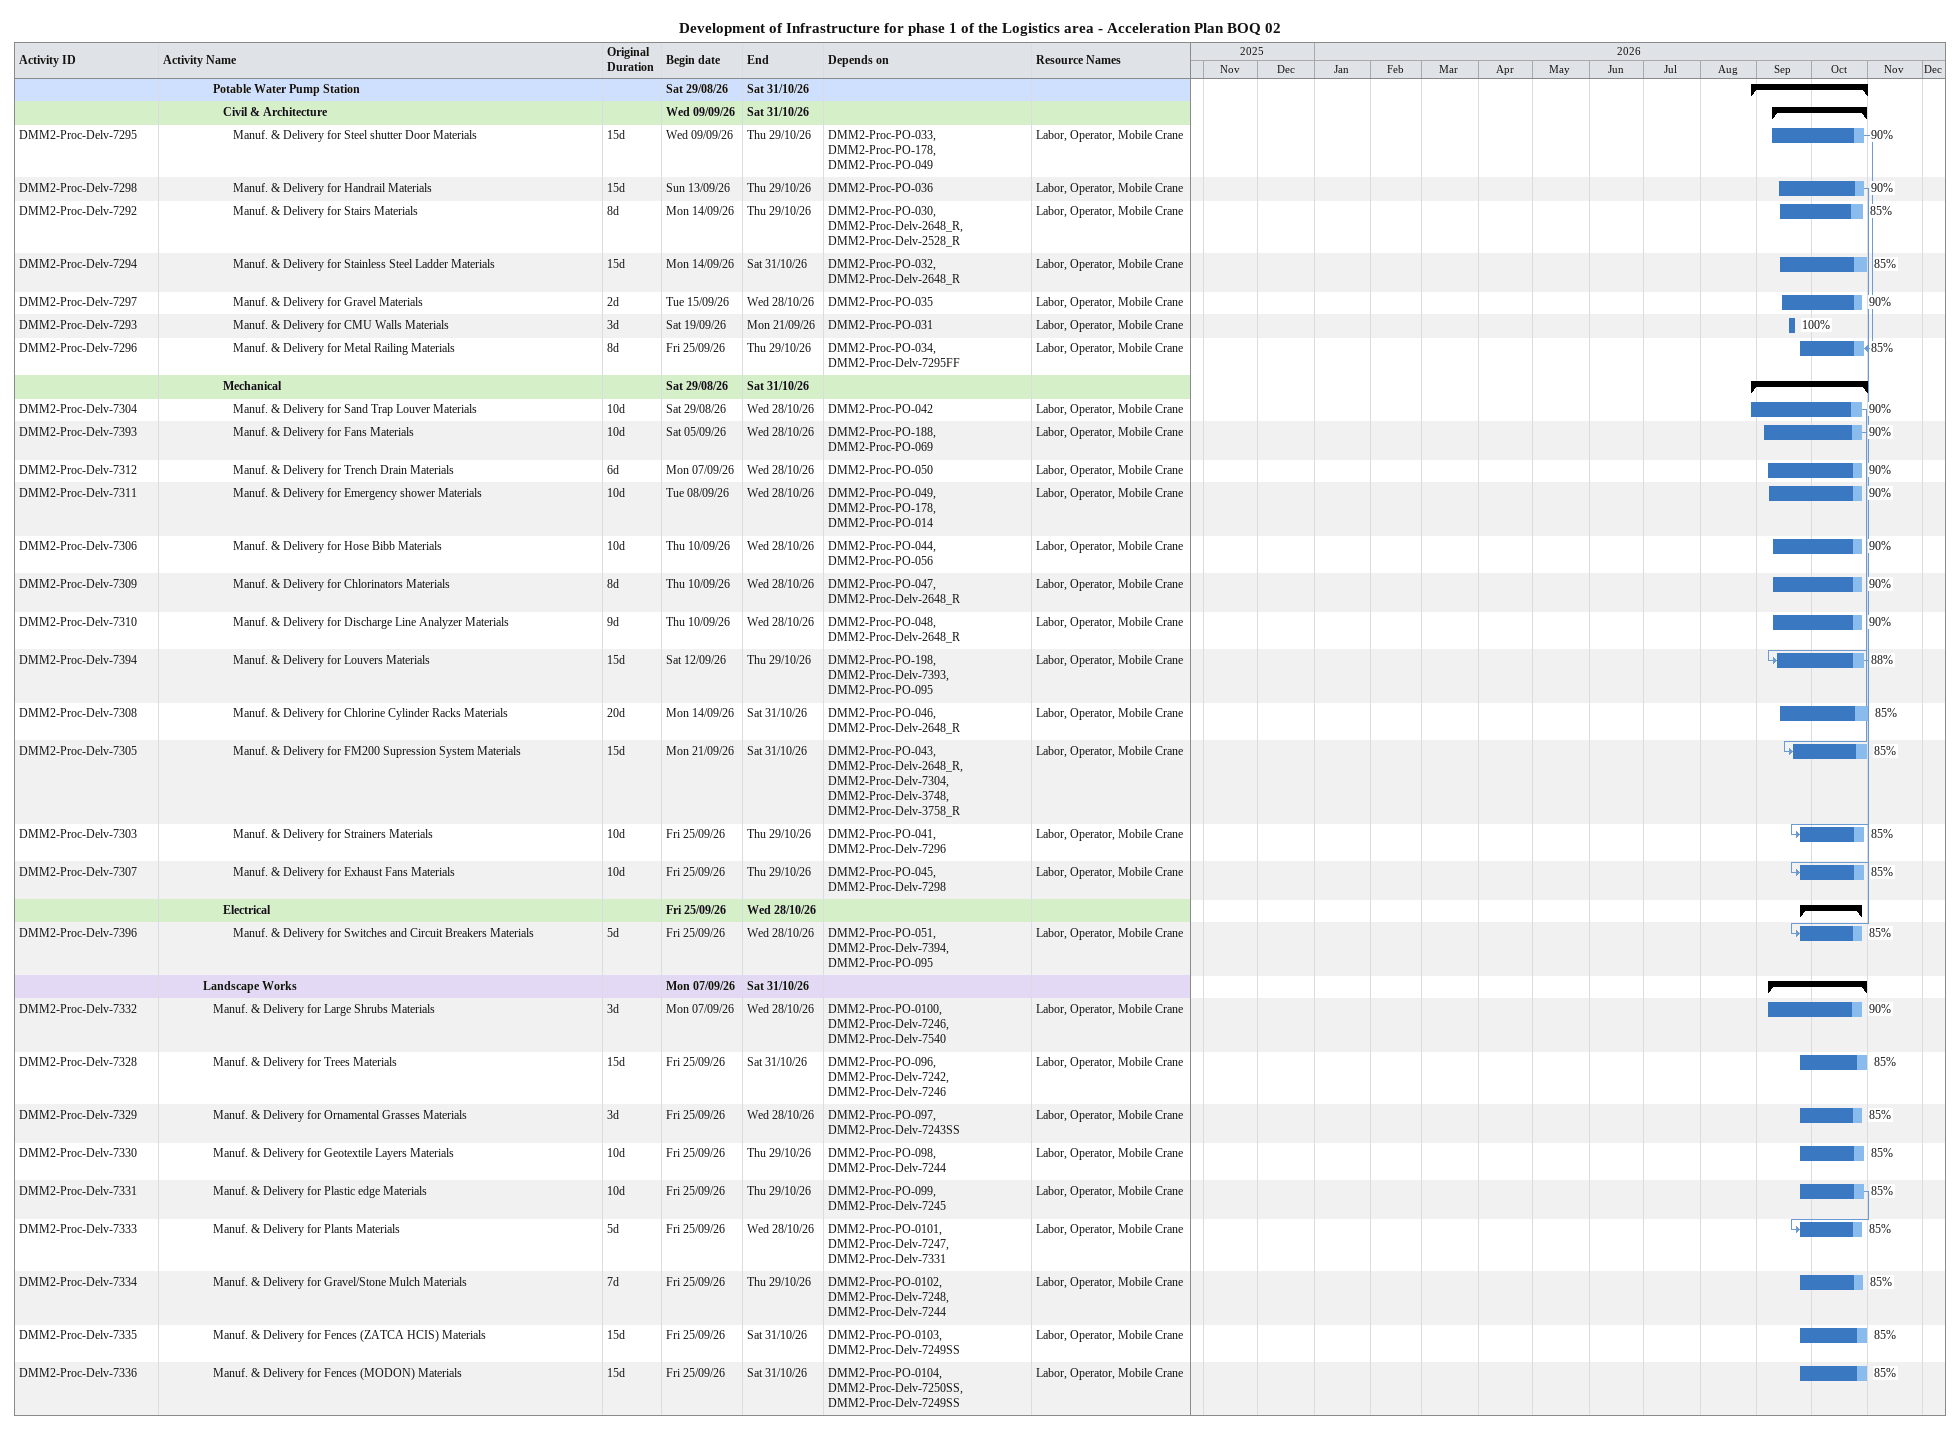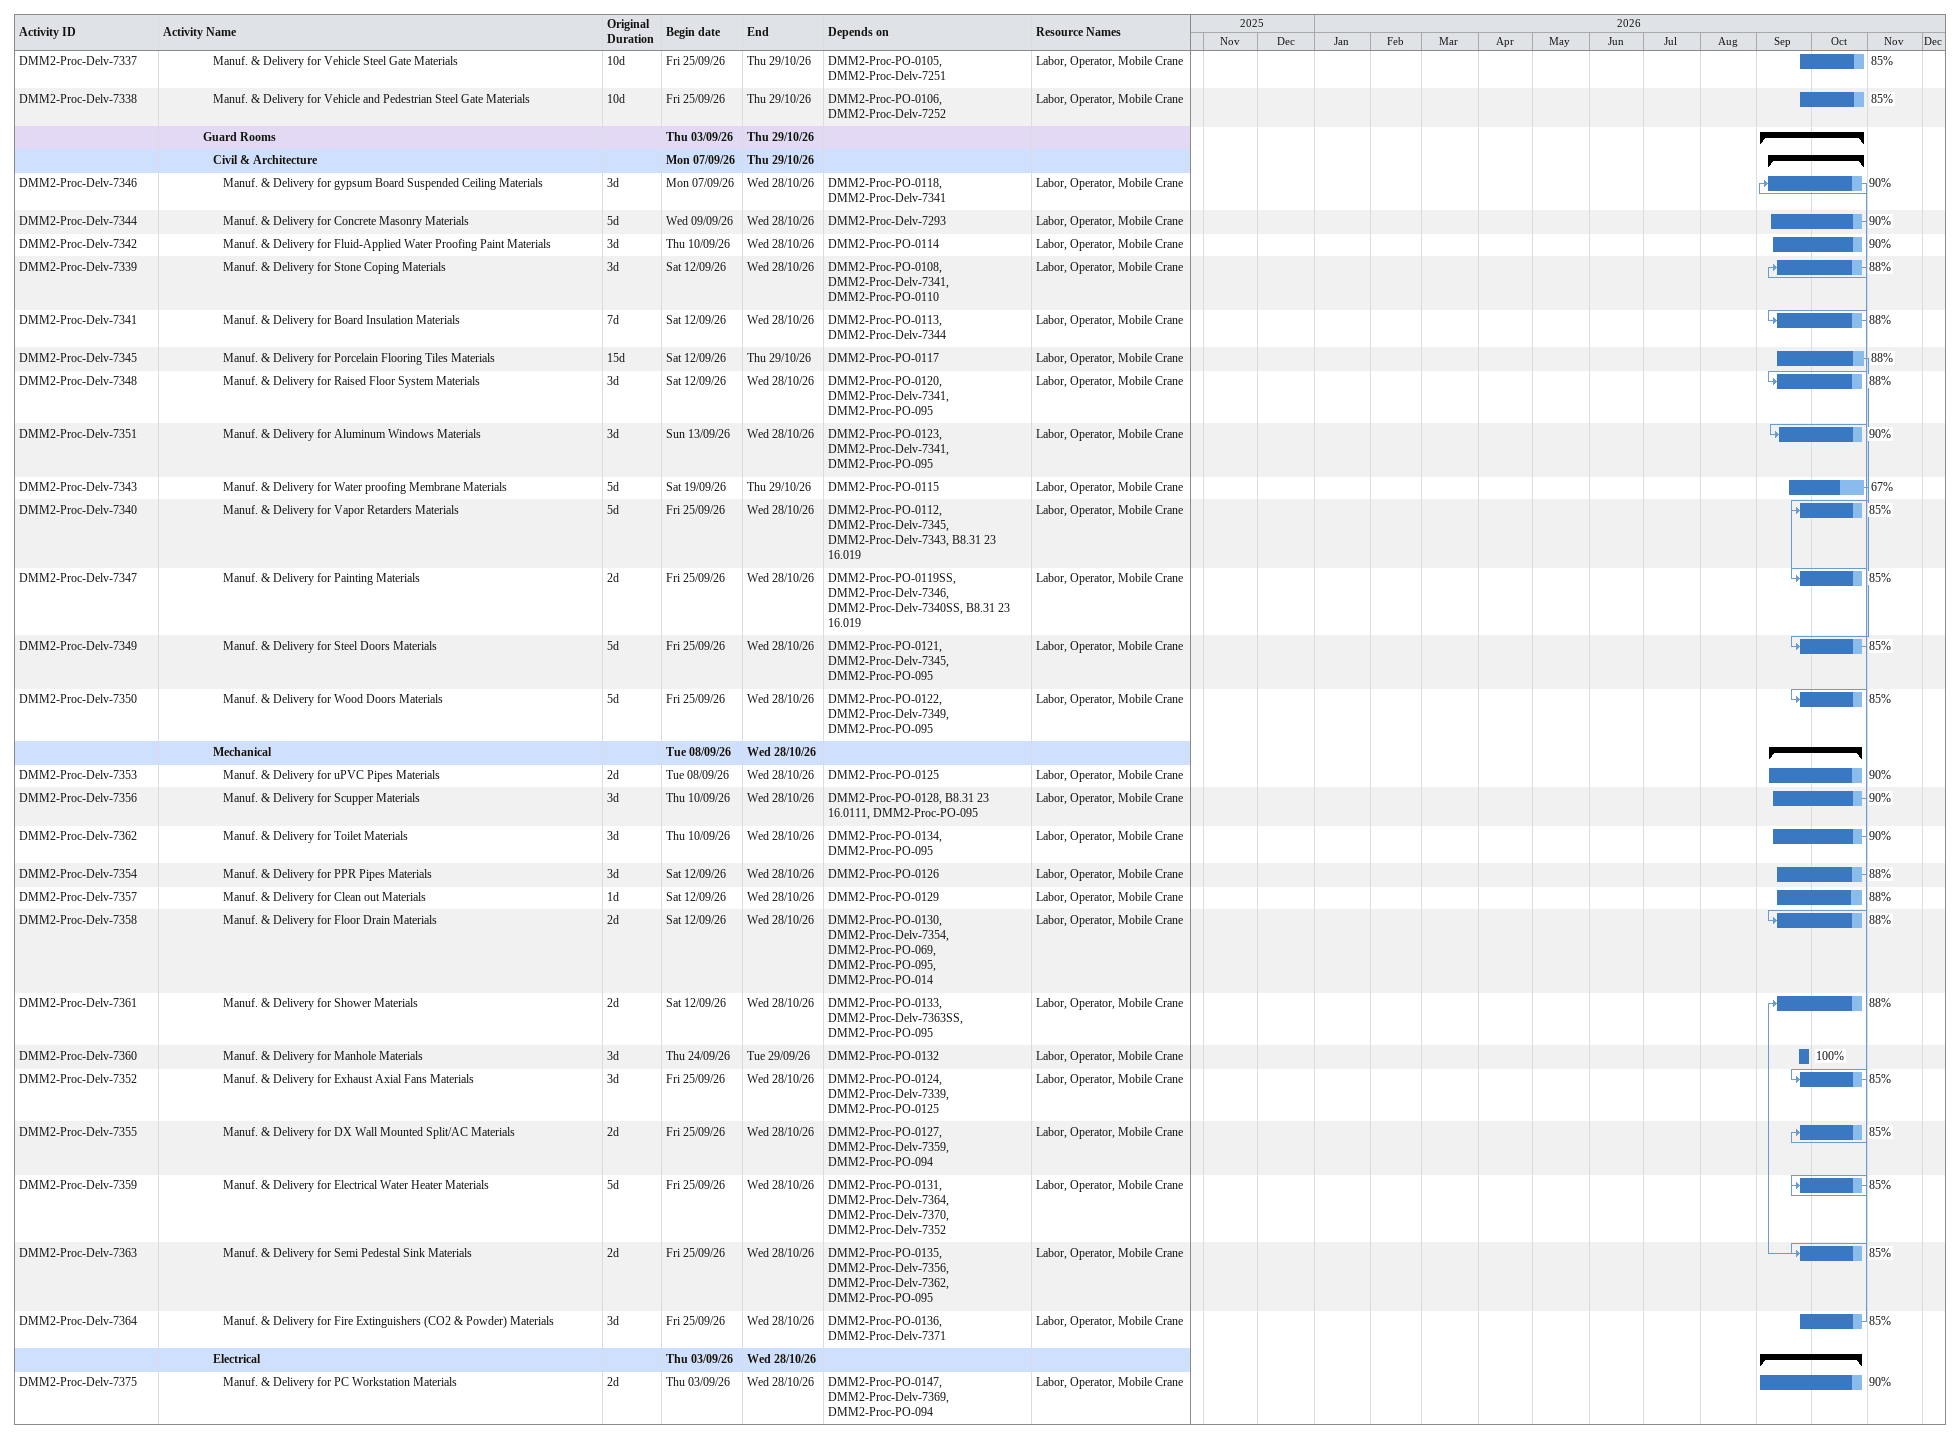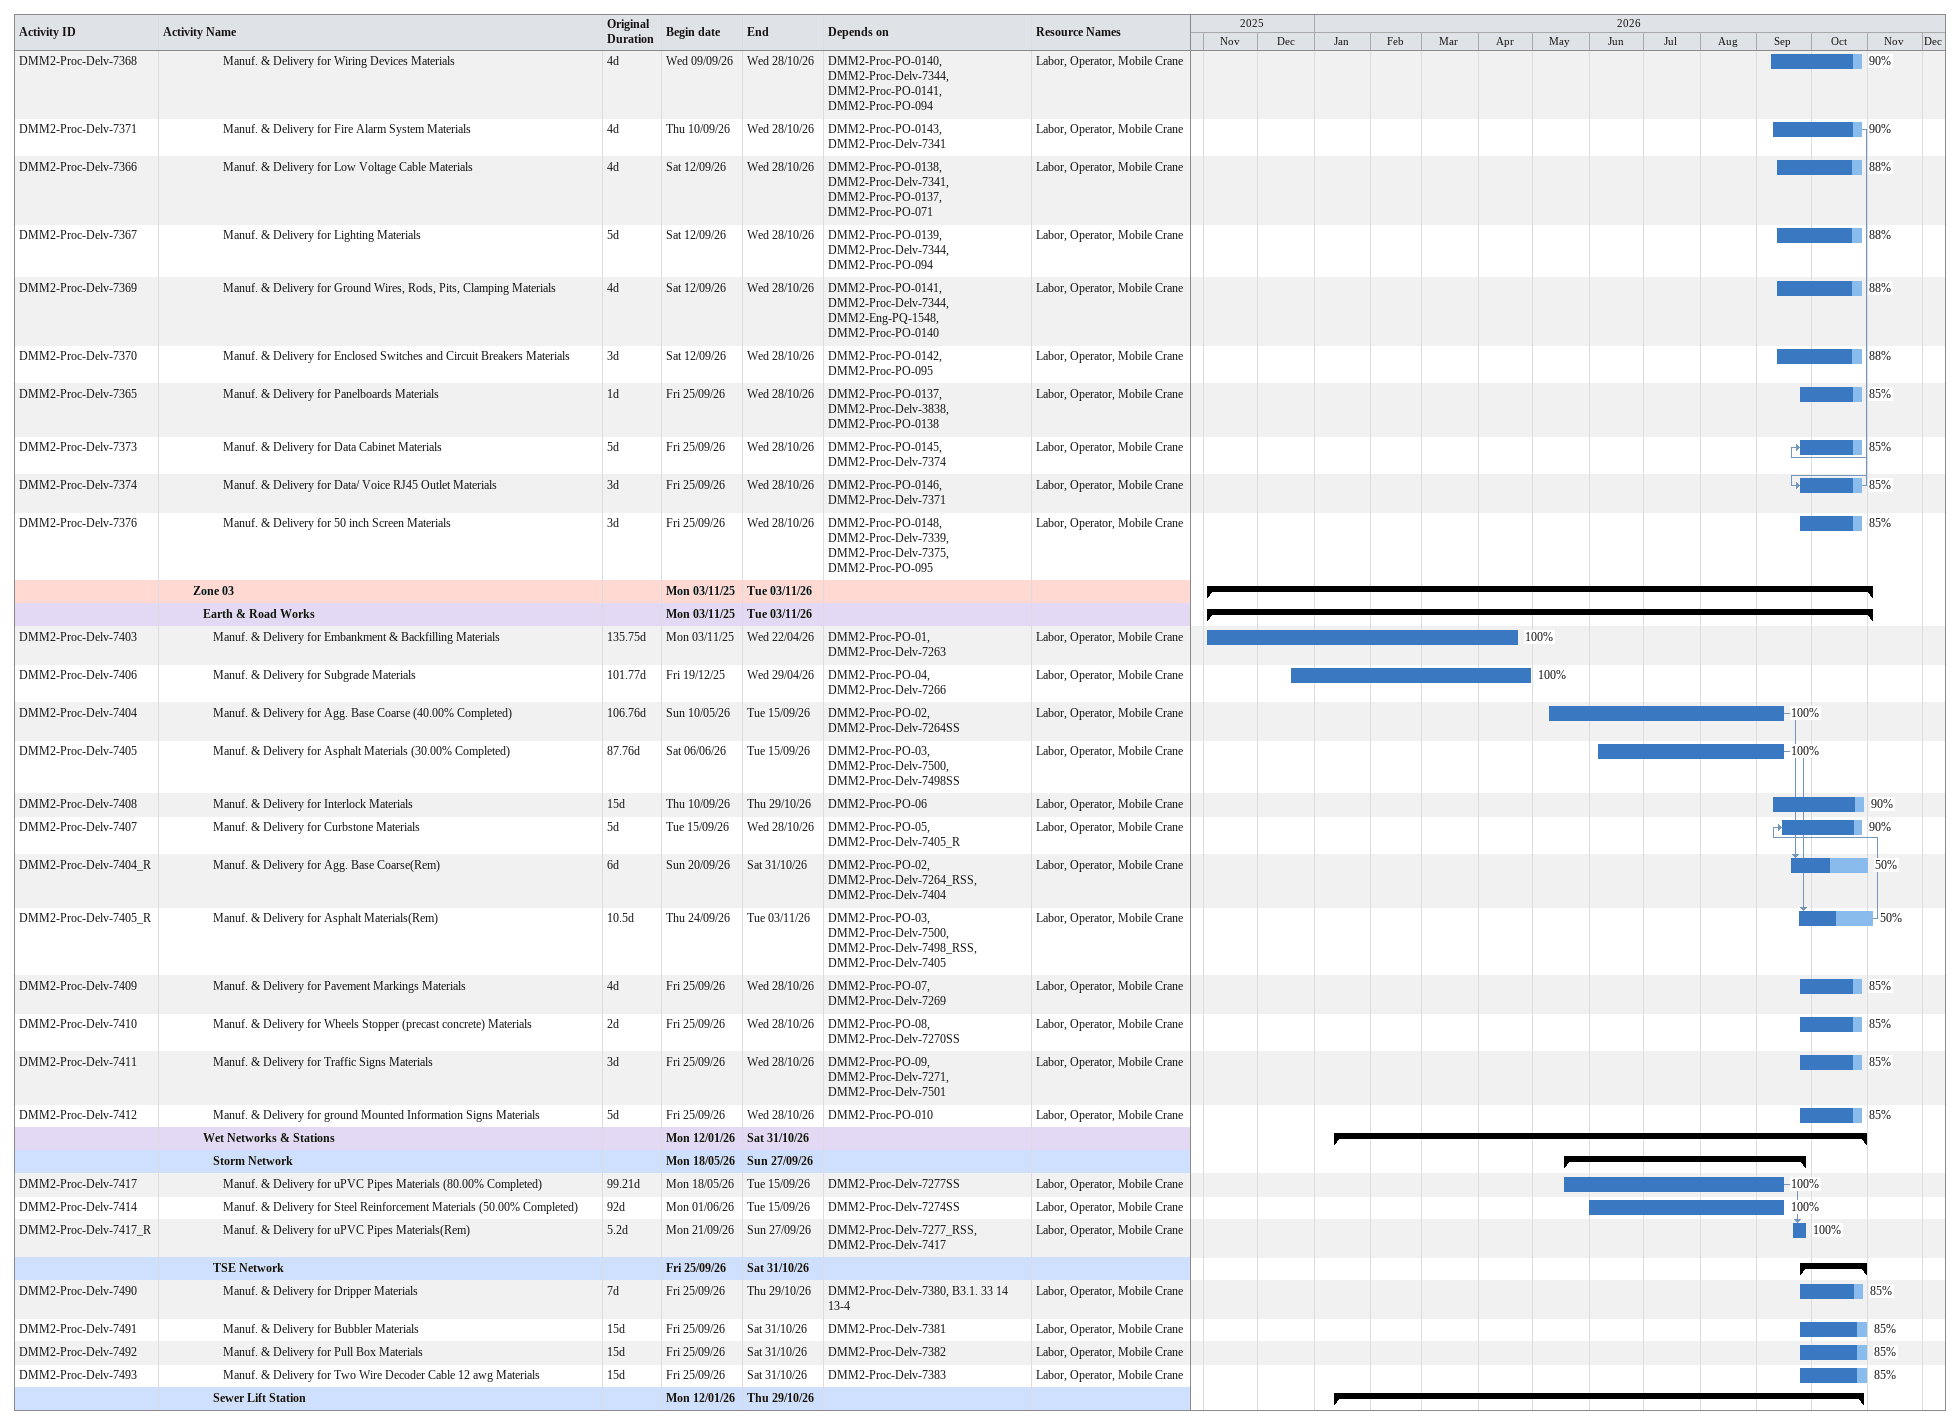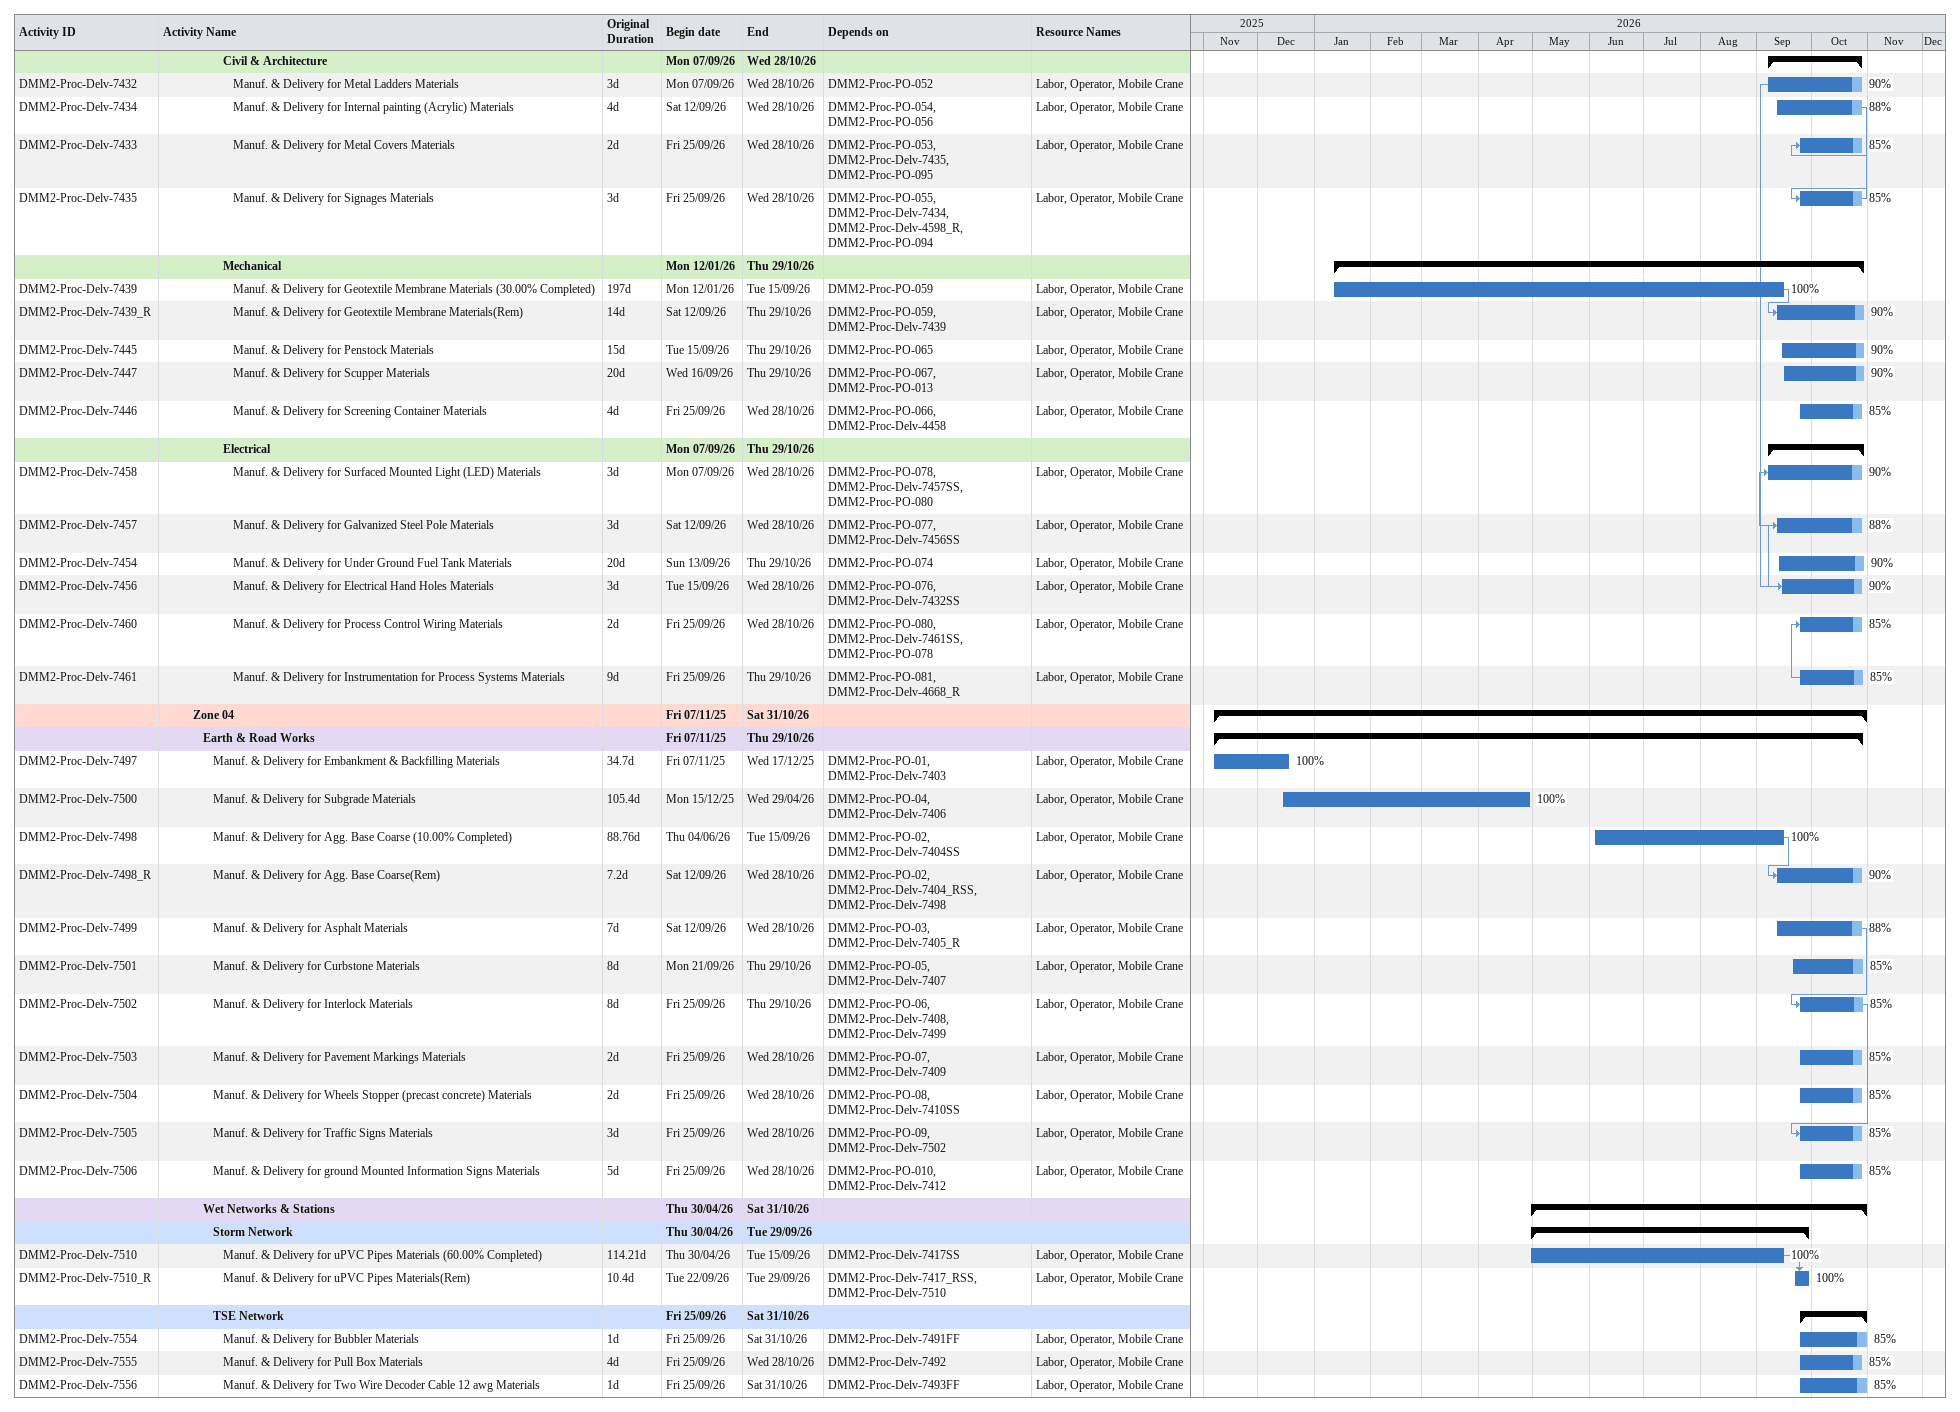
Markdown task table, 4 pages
Development of Infrastructure for phase 1 of the Logistics area - Acceleration Plan BOQ 02

| ID | Level | Task | Original duration | Start | Finish | Predecessors | Resources | % complete |
|---|---|---|---|---|---|---|---|---|
|  | 6 | **Potable Water Pump Station** |  | 2026-08-29 | 2026-10-31 |  |  |  |
|  | 7 | **Civil & Architecture** |  | 2026-09-09 | 2026-10-31 |  |  |  |
| DMM2-Proc-Delv-7295 | 8 | Manuf. & Delivery for Steel shutter Door Materials | 15d | 2026-09-09 | 2026-10-29 | DMM2-Proc-PO-033, DMM2-Proc-PO-178, DMM2-Proc-PO-049 | Labor, Operator, Mobile Crane | 90 |
| DMM2-Proc-Delv-7298 | 8 | Manuf. & Delivery for Handrail Materials | 15d | 2026-09-13 | 2026-10-29 | DMM2-Proc-PO-036 | Labor, Operator, Mobile Crane | 90 |
| DMM2-Proc-Delv-7292 | 8 | Manuf. & Delivery for Stairs Materials | 8d | 2026-09-14 | 2026-10-29 | DMM2-Proc-PO-030, DMM2-Proc-Delv-2648_R, DMM2-Proc-Delv-2528_R | Labor, Operator, Mobile Crane | 85 |
| DMM2-Proc-Delv-7294 | 8 | Manuf. & Delivery for Stainless Steel Ladder Materials | 15d | 2026-09-14 | 2026-10-31 | DMM2-Proc-PO-032, DMM2-Proc-Delv-2648_R | Labor, Operator, Mobile Crane | 85 |
| DMM2-Proc-Delv-7297 | 8 | Manuf. & Delivery for Gravel Materials | 2d | 2026-09-15 | 2026-10-28 | DMM2-Proc-PO-035 | Labor, Operator, Mobile Crane | 90 |
| DMM2-Proc-Delv-7293 | 8 | Manuf. & Delivery for CMU Walls Materials | 3d | 2026-09-19 | 2026-09-21 | DMM2-Proc-PO-031 | Labor, Operator, Mobile Crane | 100 |
| DMM2-Proc-Delv-7296 | 8 | Manuf. & Delivery for Metal Railing Materials | 8d | 2026-09-25 | 2026-10-29 | DMM2-Proc-PO-034, DMM2-Proc-Delv-7295FF | Labor, Operator, Mobile Crane | 85 |
|  | 7 | **Mechanical** |  | 2026-08-29 | 2026-10-31 |  |  |  |
| DMM2-Proc-Delv-7304 | 8 | Manuf. & Delivery for Sand Trap Louver Materials | 10d | 2026-08-29 | 2026-10-28 | DMM2-Proc-PO-042 | Labor, Operator, Mobile Crane | 90 |
| DMM2-Proc-Delv-7393 | 8 | Manuf. & Delivery for Fans Materials | 10d | 2026-09-05 | 2026-10-28 | DMM2-Proc-PO-188, DMM2-Proc-PO-069 | Labor, Operator, Mobile Crane | 90 |
| DMM2-Proc-Delv-7312 | 8 | Manuf. & Delivery for Trench Drain Materials | 6d | 2026-09-07 | 2026-10-28 | DMM2-Proc-PO-050 | Labor, Operator, Mobile Crane | 90 |
| DMM2-Proc-Delv-7311 | 8 | Manuf. & Delivery for Emergency shower Materials | 10d | 2026-09-08 | 2026-10-28 | DMM2-Proc-PO-049, DMM2-Proc-PO-178, DMM2-Proc-PO-014 | Labor, Operator, Mobile Crane | 90 |
| DMM2-Proc-Delv-7306 | 8 | Manuf. & Delivery for Hose Bibb Materials | 10d | 2026-09-10 | 2026-10-28 | DMM2-Proc-PO-044, DMM2-Proc-PO-056 | Labor, Operator, Mobile Crane | 90 |
| DMM2-Proc-Delv-7309 | 8 | Manuf. & Delivery for Chlorinators Materials | 8d | 2026-09-10 | 2026-10-28 | DMM2-Proc-PO-047, DMM2-Proc-Delv-2648_R | Labor, Operator, Mobile Crane | 90 |
| DMM2-Proc-Delv-7310 | 8 | Manuf. & Delivery for Discharge Line Analyzer Materials | 9d | 2026-09-10 | 2026-10-28 | DMM2-Proc-PO-048, DMM2-Proc-Delv-2648_R | Labor, Operator, Mobile Crane | 90 |
| DMM2-Proc-Delv-7394 | 8 | Manuf. & Delivery for Louvers Materials | 15d | 2026-09-12 | 2026-10-29 | DMM2-Proc-PO-198, DMM2-Proc-Delv-7393, DMM2-Proc-PO-095 | Labor, Operator, Mobile Crane | 88 |
| DMM2-Proc-Delv-7308 | 8 | Manuf. & Delivery for Chlorine Cylinder Racks Materials | 20d | 2026-09-14 | 2026-10-31 | DMM2-Proc-PO-046, DMM2-Proc-Delv-2648_R | Labor, Operator, Mobile Crane | 85 |
| DMM2-Proc-Delv-7305 | 8 | Manuf. & Delivery for FM200 Supression System Materials | 15d | 2026-09-21 | 2026-10-31 | DMM2-Proc-PO-043, DMM2-Proc-Delv-2648_R, DMM2-Proc-Delv-7304, DMM2-Proc-Delv-3748, DMM2-Proc-Delv-3758_R | Labor, Operator, Mobile Crane | 85 |
| DMM2-Proc-Delv-7303 | 8 | Manuf. & Delivery for Strainers Materials | 10d | 2026-09-25 | 2026-10-29 | DMM2-Proc-PO-041, DMM2-Proc-Delv-7296 | Labor, Operator, Mobile Crane | 85 |
| DMM2-Proc-Delv-7307 | 8 | Manuf. & Delivery for Exhaust Fans Materials | 10d | 2026-09-25 | 2026-10-29 | DMM2-Proc-PO-045, DMM2-Proc-Delv-7298 | Labor, Operator, Mobile Crane | 85 |
|  | 7 | **Electrical** |  | 2026-09-25 | 2026-10-28 |  |  |  |
| DMM2-Proc-Delv-7396 | 8 | Manuf. & Delivery for Switches and Circuit Breakers Materials | 5d | 2026-09-25 | 2026-10-28 | DMM2-Proc-PO-051, DMM2-Proc-Delv-7394, DMM2-Proc-PO-095 | Labor, Operator, Mobile Crane | 85 |
|  | 5 | **Landscape Works** |  | 2026-09-07 | 2026-10-31 |  |  |  |
| DMM2-Proc-Delv-7332 | 6 | Manuf. & Delivery for Large Shrubs Materials | 3d | 2026-09-07 | 2026-10-28 | DMM2-Proc-PO-0100, DMM2-Proc-Delv-7246, DMM2-Proc-Delv-7540 | Labor, Operator, Mobile Crane | 90 |
| DMM2-Proc-Delv-7328 | 6 | Manuf. & Delivery for Trees Materials | 15d | 2026-09-25 | 2026-10-31 | DMM2-Proc-PO-096, DMM2-Proc-Delv-7242, DMM2-Proc-Delv-7246 | Labor, Operator, Mobile Crane | 85 |
| DMM2-Proc-Delv-7329 | 6 | Manuf. & Delivery for Ornamental Grasses Materials | 3d | 2026-09-25 | 2026-10-28 | DMM2-Proc-PO-097, DMM2-Proc-Delv-7243SS | Labor, Operator, Mobile Crane | 85 |
| DMM2-Proc-Delv-7330 | 6 | Manuf. & Delivery for Geotextile Layers Materials | 10d | 2026-09-25 | 2026-10-29 | DMM2-Proc-PO-098, DMM2-Proc-Delv-7244 | Labor, Operator, Mobile Crane | 85 |
| DMM2-Proc-Delv-7331 | 6 | Manuf. & Delivery for Plastic edge Materials | 10d | 2026-09-25 | 2026-10-29 | DMM2-Proc-PO-099, DMM2-Proc-Delv-7245 | Labor, Operator, Mobile Crane | 85 |
| DMM2-Proc-Delv-7333 | 6 | Manuf. & Delivery for Plants Materials | 5d | 2026-09-25 | 2026-10-28 | DMM2-Proc-PO-0101, DMM2-Proc-Delv-7247, DMM2-Proc-Delv-7331 | Labor, Operator, Mobile Crane | 85 |
| DMM2-Proc-Delv-7334 | 6 | Manuf. & Delivery for Gravel/Stone Mulch Materials | 7d | 2026-09-25 | 2026-10-29 | DMM2-Proc-PO-0102, DMM2-Proc-Delv-7248, DMM2-Proc-Delv-7244 | Labor, Operator, Mobile Crane | 85 |
| DMM2-Proc-Delv-7335 | 6 | Manuf. & Delivery for Fences (ZATCA HCIS) Materials | 15d | 2026-09-25 | 2026-10-31 | DMM2-Proc-PO-0103, DMM2-Proc-Delv-7249SS | Labor, Operator, Mobile Crane | 85 |
| DMM2-Proc-Delv-7336 | 6 | Manuf. & Delivery for Fences (MODON) Materials | 15d | 2026-09-25 | 2026-10-31 | DMM2-Proc-PO-0104, DMM2-Proc-Delv-7250SS, DMM2-Proc-Delv-7249SS | Labor, Operator, Mobile Crane | 85 |
| DMM2-Proc-Delv-7337 | 6 | Manuf. & Delivery for Vehicle Steel Gate Materials | 10d | 2026-09-25 | 2026-10-29 | DMM2-Proc-PO-0105, DMM2-Proc-Delv-7251 | Labor, Operator, Mobile Crane | 85 |
| DMM2-Proc-Delv-7338 | 6 | Manuf. & Delivery for Vehicle and Pedestrian Steel Gate Materials | 10d | 2026-09-25 | 2026-10-29 | DMM2-Proc-PO-0106, DMM2-Proc-Delv-7252 | Labor, Operator, Mobile Crane | 85 |
|  | 5 | **Guard Rooms** |  | 2026-09-03 | 2026-10-29 |  |  |  |
|  | 6 | **Civil & Architecture** |  | 2026-09-07 | 2026-10-29 |  |  |  |
| DMM2-Proc-Delv-7346 | 7 | Manuf. & Delivery for gypsum Board Suspended Ceiling Materials | 3d | 2026-09-07 | 2026-10-28 | DMM2-Proc-PO-0118, DMM2-Proc-Delv-7341 | Labor, Operator, Mobile Crane | 90 |
| DMM2-Proc-Delv-7344 | 7 | Manuf. & Delivery for Concrete Masonry Materials | 5d | 2026-09-09 | 2026-10-28 | DMM2-Proc-Delv-7293 | Labor, Operator, Mobile Crane | 90 |
| DMM2-Proc-Delv-7342 | 7 | Manuf. & Delivery for Fluid-Applied Water Proofing Paint Materials | 3d | 2026-09-10 | 2026-10-28 | DMM2-Proc-PO-0114 | Labor, Operator, Mobile Crane | 90 |
| DMM2-Proc-Delv-7339 | 7 | Manuf. & Delivery for Stone Coping Materials | 3d | 2026-09-12 | 2026-10-28 | DMM2-Proc-PO-0108, DMM2-Proc-Delv-7341, DMM2-Proc-PO-0110 | Labor, Operator, Mobile Crane | 88 |
| DMM2-Proc-Delv-7341 | 7 | Manuf. & Delivery for Board Insulation Materials | 7d | 2026-09-12 | 2026-10-28 | DMM2-Proc-PO-0113, DMM2-Proc-Delv-7344 | Labor, Operator, Mobile Crane | 88 |
| DMM2-Proc-Delv-7345 | 7 | Manuf. & Delivery for Porcelain Flooring Tiles Materials | 15d | 2026-09-12 | 2026-10-29 | DMM2-Proc-PO-0117 | Labor, Operator, Mobile Crane | 88 |
| DMM2-Proc-Delv-7348 | 7 | Manuf. & Delivery for Raised Floor System Materials | 3d | 2026-09-12 | 2026-10-28 | DMM2-Proc-PO-0120, DMM2-Proc-Delv-7341, DMM2-Proc-PO-095 | Labor, Operator, Mobile Crane | 88 |
| DMM2-Proc-Delv-7351 | 7 | Manuf. & Delivery for Aluminum Windows Materials | 3d | 2026-09-13 | 2026-10-28 | DMM2-Proc-PO-0123, DMM2-Proc-Delv-7341, DMM2-Proc-PO-095 | Labor, Operator, Mobile Crane | 90 |
| DMM2-Proc-Delv-7343 | 7 | Manuf. & Delivery for Water proofing Membrane Materials | 5d | 2026-09-19 | 2026-10-29 | DMM2-Proc-PO-0115 | Labor, Operator, Mobile Crane | 67 |
| DMM2-Proc-Delv-7340 | 7 | Manuf. & Delivery for Vapor Retarders Materials | 5d | 2026-09-25 | 2026-10-28 | DMM2-Proc-PO-0112, DMM2-Proc-Delv-7345, DMM2-Proc-Delv-7343, B8.31 23 16.019 | Labor, Operator, Mobile Crane | 85 |
| DMM2-Proc-Delv-7347 | 7 | Manuf. & Delivery for Painting Materials | 2d | 2026-09-25 | 2026-10-28 | DMM2-Proc-PO-0119SS, DMM2-Proc-Delv-7346, DMM2-Proc-Delv-7340SS, B8.31 23 16.019 | Labor, Operator, Mobile Crane | 85 |
| DMM2-Proc-Delv-7349 | 7 | Manuf. & Delivery for Steel Doors Materials | 5d | 2026-09-25 | 2026-10-28 | DMM2-Proc-PO-0121, DMM2-Proc-Delv-7345, DMM2-Proc-PO-095 | Labor, Operator, Mobile Crane | 85 |
| DMM2-Proc-Delv-7350 | 7 | Manuf. & Delivery for Wood Doors Materials | 5d | 2026-09-25 | 2026-10-28 | DMM2-Proc-PO-0122, DMM2-Proc-Delv-7349, DMM2-Proc-PO-095 | Labor, Operator, Mobile Crane | 85 |
|  | 6 | **Mechanical** |  | 2026-09-08 | 2026-10-28 |  |  |  |
| DMM2-Proc-Delv-7353 | 7 | Manuf. & Delivery for uPVC Pipes Materials | 2d | 2026-09-08 | 2026-10-28 | DMM2-Proc-PO-0125 | Labor, Operator, Mobile Crane | 90 |
| DMM2-Proc-Delv-7356 | 7 | Manuf. & Delivery for Scupper Materials | 3d | 2026-09-10 | 2026-10-28 | DMM2-Proc-PO-0128, B8.31 23 16.0111, DMM2-Proc-PO-095 | Labor, Operator, Mobile Crane | 90 |
| DMM2-Proc-Delv-7362 | 7 | Manuf. & Delivery for Toilet Materials | 3d | 2026-09-10 | 2026-10-28 | DMM2-Proc-PO-0134, DMM2-Proc-PO-095 | Labor, Operator, Mobile Crane | 90 |
| DMM2-Proc-Delv-7354 | 7 | Manuf. & Delivery for PPR Pipes Materials | 3d | 2026-09-12 | 2026-10-28 | DMM2-Proc-PO-0126 | Labor, Operator, Mobile Crane | 88 |
| DMM2-Proc-Delv-7357 | 7 | Manuf. & Delivery for Clean out Materials | 1d | 2026-09-12 | 2026-10-28 | DMM2-Proc-PO-0129 | Labor, Operator, Mobile Crane | 88 |
| DMM2-Proc-Delv-7358 | 7 | Manuf. & Delivery for Floor Drain Materials | 2d | 2026-09-12 | 2026-10-28 | DMM2-Proc-PO-0130, DMM2-Proc-Delv-7354, DMM2-Proc-PO-069, DMM2-Proc-PO-095, DMM2-Proc-PO-014 | Labor, Operator, Mobile Crane | 88 |
| DMM2-Proc-Delv-7361 | 7 | Manuf. & Delivery for Shower Materials | 2d | 2026-09-12 | 2026-10-28 | DMM2-Proc-PO-0133, DMM2-Proc-Delv-7363SS, DMM2-Proc-PO-095 | Labor, Operator, Mobile Crane | 88 |
| DMM2-Proc-Delv-7360 | 7 | Manuf. & Delivery for Manhole Materials | 3d | 2026-09-24 | 2026-09-29 | DMM2-Proc-PO-0132 | Labor, Operator, Mobile Crane | 100 |
| DMM2-Proc-Delv-7352 | 7 | Manuf. & Delivery for Exhaust Axial Fans Materials | 3d | 2026-09-25 | 2026-10-28 | DMM2-Proc-PO-0124, DMM2-Proc-Delv-7339, DMM2-Proc-PO-0125 | Labor, Operator, Mobile Crane | 85 |
| DMM2-Proc-Delv-7355 | 7 | Manuf. & Delivery for DX Wall Mounted Split/AC Materials | 2d | 2026-09-25 | 2026-10-28 | DMM2-Proc-PO-0127, DMM2-Proc-Delv-7359, DMM2-Proc-PO-094 | Labor, Operator, Mobile Crane | 85 |
| DMM2-Proc-Delv-7359 | 7 | Manuf. & Delivery for Electrical Water Heater Materials | 5d | 2026-09-25 | 2026-10-28 | DMM2-Proc-PO-0131, DMM2-Proc-Delv-7364, DMM2-Proc-Delv-7370, DMM2-Proc-Delv-7352 | Labor, Operator, Mobile Crane | 85 |
| DMM2-Proc-Delv-7363 | 7 | Manuf. & Delivery for Semi Pedestal Sink Materials | 2d | 2026-09-25 | 2026-10-28 | DMM2-Proc-PO-0135, DMM2-Proc-Delv-7356, DMM2-Proc-Delv-7362, DMM2-Proc-PO-095 | Labor, Operator, Mobile Crane | 85 |
| DMM2-Proc-Delv-7364 | 7 | Manuf. & Delivery for Fire Extinguishers (CO2 & Powder) Materials | 3d | 2026-09-25 | 2026-10-28 | DMM2-Proc-PO-0136, DMM2-Proc-Delv-7371 | Labor, Operator, Mobile Crane | 85 |
|  | 6 | **Electrical** |  | 2026-09-03 | 2026-10-28 |  |  |  |
| DMM2-Proc-Delv-7375 | 7 | Manuf. & Delivery for PC Workstation Materials | 2d | 2026-09-03 | 2026-10-28 | DMM2-Proc-PO-0147, DMM2-Proc-Delv-7369, DMM2-Proc-PO-094 | Labor, Operator, Mobile Crane | 90 |
| DMM2-Proc-Delv-7368 | 7 | Manuf. & Delivery for Wiring Devices Materials | 4d | 2026-09-09 | 2026-10-28 | DMM2-Proc-PO-0140, DMM2-Proc-Delv-7344, DMM2-Proc-PO-0141, DMM2-Proc-PO-094 | Labor, Operator, Mobile Crane | 90 |
| DMM2-Proc-Delv-7371 | 7 | Manuf. & Delivery for Fire Alarm System Materials | 4d | 2026-09-10 | 2026-10-28 | DMM2-Proc-PO-0143, DMM2-Proc-Delv-7341 | Labor, Operator, Mobile Crane | 90 |
| DMM2-Proc-Delv-7366 | 7 | Manuf. & Delivery for Low Voltage Cable Materials | 4d | 2026-09-12 | 2026-10-28 | DMM2-Proc-PO-0138, DMM2-Proc-Delv-7341, DMM2-Proc-PO-0137, DMM2-Proc-PO-071 | Labor, Operator, Mobile Crane | 88 |
| DMM2-Proc-Delv-7367 | 7 | Manuf. & Delivery for Lighting Materials | 5d | 2026-09-12 | 2026-10-28 | DMM2-Proc-PO-0139, DMM2-Proc-Delv-7344, DMM2-Proc-PO-094 | Labor, Operator, Mobile Crane | 88 |
| DMM2-Proc-Delv-7369 | 7 | Manuf. & Delivery for Ground Wires, Rods, Pits, Clamping Materials | 4d | 2026-09-12 | 2026-10-28 | DMM2-Proc-PO-0141, DMM2-Proc-Delv-7344, DMM2-Eng-PQ-1548, DMM2-Proc-PO-0140 | Labor, Operator, Mobile Crane | 88 |
| DMM2-Proc-Delv-7370 | 7 | Manuf. & Delivery for Enclosed Switches and Circuit Breakers Materials | 3d | 2026-09-12 | 2026-10-28 | DMM2-Proc-PO-0142, DMM2-Proc-PO-095 | Labor, Operator, Mobile Crane | 88 |
| DMM2-Proc-Delv-7365 | 7 | Manuf. & Delivery for Panelboards Materials | 1d | 2026-09-25 | 2026-10-28 | DMM2-Proc-PO-0137, DMM2-Proc-Delv-3838, DMM2-Proc-PO-0138 | Labor, Operator, Mobile Crane | 85 |
| DMM2-Proc-Delv-7373 | 7 | Manuf. & Delivery for Data Cabinet Materials | 5d | 2026-09-25 | 2026-10-28 | DMM2-Proc-PO-0145, DMM2-Proc-Delv-7374 | Labor, Operator, Mobile Crane | 85 |
| DMM2-Proc-Delv-7374 | 7 | Manuf. & Delivery for Data/ Voice RJ45 Outlet Materials | 3d | 2026-09-25 | 2026-10-28 | DMM2-Proc-PO-0146, DMM2-Proc-Delv-7371 | Labor, Operator, Mobile Crane | 85 |
| DMM2-Proc-Delv-7376 | 7 | Manuf. & Delivery for 50 inch Screen Materials | 3d | 2026-09-25 | 2026-10-28 | DMM2-Proc-PO-0148, DMM2-Proc-Delv-7339, DMM2-Proc-Delv-7375, DMM2-Proc-PO-095 | Labor, Operator, Mobile Crane | 85 |
|  | 4 | **Zone 03** |  | 2025-11-03 | 2026-11-03 |  |  |  |
|  | 5 | **Earth & Road Works** |  | 2025-11-03 | 2026-11-03 |  |  |  |
| DMM2-Proc-Delv-7403 | 6 | Manuf. & Delivery for Embankment & Backfilling Materials | 135.75d | 2025-11-03 | 2026-04-22 | DMM2-Proc-PO-01, DMM2-Proc-Delv-7263 | Labor, Operator, Mobile Crane | 100 |
| DMM2-Proc-Delv-7406 | 6 | Manuf. & Delivery for Subgrade Materials | 101.77d | 2025-12-19 | 2026-04-29 | DMM2-Proc-PO-04, DMM2-Proc-Delv-7266 | Labor, Operator, Mobile Crane | 100 |
| DMM2-Proc-Delv-7404 | 6 | Manuf. & Delivery for Agg. Base Coarse (40.00% Completed) | 106.76d | 2026-05-10 | 2026-09-15 | DMM2-Proc-PO-02, DMM2-Proc-Delv-7264SS | Labor, Operator, Mobile Crane | 100 |
| DMM2-Proc-Delv-7405 | 6 | Manuf. & Delivery for Asphalt Materials (30.00% Completed) | 87.76d | 2026-06-06 | 2026-09-15 | DMM2-Proc-PO-03, DMM2-Proc-Delv-7500, DMM2-Proc-Delv-7498SS | Labor, Operator, Mobile Crane | 100 |
| DMM2-Proc-Delv-7408 | 6 | Manuf. & Delivery for Interlock Materials | 15d | 2026-09-10 | 2026-10-29 | DMM2-Proc-PO-06 | Labor, Operator, Mobile Crane | 90 |
| DMM2-Proc-Delv-7407 | 6 | Manuf. & Delivery for Curbstone Materials | 5d | 2026-09-15 | 2026-10-28 | DMM2-Proc-PO-05, DMM2-Proc-Delv-7405_R | Labor, Operator, Mobile Crane | 90 |
| DMM2-Proc-Delv-7404_R | 6 | Manuf. & Delivery for Agg. Base Coarse(Rem) | 6d | 2026-09-20 | 2026-10-31 | DMM2-Proc-PO-02, DMM2-Proc-Delv-7264_RSS, DMM2-Proc-Delv-7404 | Labor, Operator, Mobile Crane | 50 |
| DMM2-Proc-Delv-7405_R | 6 | Manuf. & Delivery for Asphalt Materials(Rem) | 10.5d | 2026-09-24 | 2026-11-03 | DMM2-Proc-PO-03, DMM2-Proc-Delv-7500, DMM2-Proc-Delv-7498_RSS, DMM2-Proc-Delv-7405 | Labor, Operator, Mobile Crane | 50 |
| DMM2-Proc-Delv-7409 | 6 | Manuf. & Delivery for Pavement Markings Materials | 4d | 2026-09-25 | 2026-10-28 | DMM2-Proc-PO-07, DMM2-Proc-Delv-7269 | Labor, Operator, Mobile Crane | 85 |
| DMM2-Proc-Delv-7410 | 6 | Manuf. & Delivery for Wheels Stopper (precast concrete) Materials | 2d | 2026-09-25 | 2026-10-28 | DMM2-Proc-PO-08, DMM2-Proc-Delv-7270SS | Labor, Operator, Mobile Crane | 85 |
| DMM2-Proc-Delv-7411 | 6 | Manuf. & Delivery for Traffic Signs Materials | 3d | 2026-09-25 | 2026-10-28 | DMM2-Proc-PO-09, DMM2-Proc-Delv-7271, DMM2-Proc-Delv-7501 | Labor, Operator, Mobile Crane | 85 |
| DMM2-Proc-Delv-7412 | 6 | Manuf. & Delivery for ground Mounted Information Signs Materials | 5d | 2026-09-25 | 2026-10-28 | DMM2-Proc-PO-010 | Labor, Operator, Mobile Crane | 85 |
|  | 5 | **Wet Networks & Stations** |  | 2026-01-12 | 2026-10-31 |  |  |  |
|  | 6 | **Storm Network** |  | 2026-05-18 | 2026-09-27 |  |  |  |
| DMM2-Proc-Delv-7417 | 7 | Manuf. & Delivery for uPVC Pipes Materials (80.00% Completed) | 99.21d | 2026-05-18 | 2026-09-15 | DMM2-Proc-Delv-7277SS | Labor, Operator, Mobile Crane | 100 |
| DMM2-Proc-Delv-7414 | 7 | Manuf. & Delivery for Steel Reinforcement Materials (50.00% Completed) | 92d | 2026-06-01 | 2026-09-15 | DMM2-Proc-Delv-7274SS | Labor, Operator, Mobile Crane | 100 |
| DMM2-Proc-Delv-7417_R | 7 | Manuf. & Delivery for uPVC Pipes Materials(Rem) | 5.2d | 2026-09-21 | 2026-09-27 | DMM2-Proc-Delv-7277_RSS, DMM2-Proc-Delv-7417 | Labor, Operator, Mobile Crane | 100 |
|  | 6 | **TSE Network** |  | 2026-09-25 | 2026-10-31 |  |  |  |
| DMM2-Proc-Delv-7490 | 7 | Manuf. & Delivery for Dripper Materials | 7d | 2026-09-25 | 2026-10-29 | DMM2-Proc-Delv-7380, B3.1. 33 14 13-4 | Labor, Operator, Mobile Crane | 85 |
| DMM2-Proc-Delv-7491 | 7 | Manuf. & Delivery for Bubbler Materials | 15d | 2026-09-25 | 2026-10-31 | DMM2-Proc-Delv-7381 | Labor, Operator, Mobile Crane | 85 |
| DMM2-Proc-Delv-7492 | 7 | Manuf. & Delivery for Pull Box Materials | 15d | 2026-09-25 | 2026-10-31 | DMM2-Proc-Delv-7382 | Labor, Operator, Mobile Crane | 85 |
| DMM2-Proc-Delv-7493 | 7 | Manuf. & Delivery for Two Wire Decoder Cable 12 awg Materials | 15d | 2026-09-25 | 2026-10-31 | DMM2-Proc-Delv-7383 | Labor, Operator, Mobile Crane | 85 |
|  | 6 | **Sewer Lift Station** |  | 2026-01-12 | 2026-10-29 |  |  |  |
|  | 7 | **Civil & Architecture** |  | 2026-09-07 | 2026-10-28 |  |  |  |
| DMM2-Proc-Delv-7432 | 8 | Manuf. & Delivery for Metal Ladders Materials | 3d | 2026-09-07 | 2026-10-28 | DMM2-Proc-PO-052 | Labor, Operator, Mobile Crane | 90 |
| DMM2-Proc-Delv-7434 | 8 | Manuf. & Delivery for Internal painting (Acrylic) Materials | 4d | 2026-09-12 | 2026-10-28 | DMM2-Proc-PO-054, DMM2-Proc-PO-056 | Labor, Operator, Mobile Crane | 88 |
| DMM2-Proc-Delv-7433 | 8 | Manuf. & Delivery for Metal Covers Materials | 2d | 2026-09-25 | 2026-10-28 | DMM2-Proc-PO-053, DMM2-Proc-Delv-7435, DMM2-Proc-PO-095 | Labor, Operator, Mobile Crane | 85 |
| DMM2-Proc-Delv-7435 | 8 | Manuf. & Delivery for Signages Materials | 3d | 2026-09-25 | 2026-10-28 | DMM2-Proc-PO-055, DMM2-Proc-Delv-7434, DMM2-Proc-Delv-4598_R, DMM2-Proc-PO-094 | Labor, Operator, Mobile Crane | 85 |
|  | 7 | **Mechanical** |  | 2026-01-12 | 2026-10-29 |  |  |  |
| DMM2-Proc-Delv-7439 | 8 | Manuf. & Delivery for Geotextile Membrane Materials (30.00% Completed) | 197d | 2026-01-12 | 2026-09-15 | DMM2-Proc-PO-059 | Labor, Operator, Mobile Crane | 100 |
| DMM2-Proc-Delv-7439_R | 8 | Manuf. & Delivery for Geotextile Membrane Materials(Rem) | 14d | 2026-09-12 | 2026-10-29 | DMM2-Proc-PO-059, DMM2-Proc-Delv-7439 | Labor, Operator, Mobile Crane | 90 |
| DMM2-Proc-Delv-7445 | 8 | Manuf. & Delivery for Penstock Materials | 15d | 2026-09-15 | 2026-10-29 | DMM2-Proc-PO-065 | Labor, Operator, Mobile Crane | 90 |
| DMM2-Proc-Delv-7447 | 8 | Manuf. & Delivery for Scupper Materials | 20d | 2026-09-16 | 2026-10-29 | DMM2-Proc-PO-067, DMM2-Proc-PO-013 | Labor, Operator, Mobile Crane | 90 |
| DMM2-Proc-Delv-7446 | 8 | Manuf. & Delivery for Screening Container Materials | 4d | 2026-09-25 | 2026-10-28 | DMM2-Proc-PO-066, DMM2-Proc-Delv-4458 | Labor, Operator, Mobile Crane | 85 |
|  | 7 | **Electrical** |  | 2026-09-07 | 2026-10-29 |  |  |  |
| DMM2-Proc-Delv-7458 | 8 | Manuf. & Delivery for Surfaced Mounted Light (LED) Materials | 3d | 2026-09-07 | 2026-10-28 | DMM2-Proc-PO-078, DMM2-Proc-Delv-7457SS, DMM2-Proc-PO-080 | Labor, Operator, Mobile Crane | 90 |
| DMM2-Proc-Delv-7457 | 8 | Manuf. & Delivery for Galvanized Steel Pole Materials | 3d | 2026-09-12 | 2026-10-28 | DMM2-Proc-PO-077, DMM2-Proc-Delv-7456SS | Labor, Operator, Mobile Crane | 88 |
| DMM2-Proc-Delv-7454 | 8 | Manuf. & Delivery for Under Ground Fuel Tank Materials | 20d | 2026-09-13 | 2026-10-29 | DMM2-Proc-PO-074 | Labor, Operator, Mobile Crane | 90 |
| DMM2-Proc-Delv-7456 | 8 | Manuf. & Delivery for Electrical Hand Holes Materials | 3d | 2026-09-15 | 2026-10-28 | DMM2-Proc-PO-076, DMM2-Proc-Delv-7432SS | Labor, Operator, Mobile Crane | 90 |
| DMM2-Proc-Delv-7460 | 8 | Manuf. & Delivery for Process Control Wiring Materials | 2d | 2026-09-25 | 2026-10-28 | DMM2-Proc-PO-080, DMM2-Proc-Delv-7461SS, DMM2-Proc-PO-078 | Labor, Operator, Mobile Crane | 85 |
| DMM2-Proc-Delv-7461 | 8 | Manuf. & Delivery for Instrumentation for Process Systems Materials | 9d | 2026-09-25 | 2026-10-29 | DMM2-Proc-PO-081, DMM2-Proc-Delv-4668_R | Labor, Operator, Mobile Crane | 85 |
|  | 4 | **Zone 04** |  | 2025-11-07 | 2026-10-31 |  |  |  |
|  | 5 | **Earth & Road Works** |  | 2025-11-07 | 2026-10-29 |  |  |  |
| DMM2-Proc-Delv-7497 | 6 | Manuf. & Delivery for Embankment & Backfilling Materials | 34.7d | 2025-11-07 | 2025-12-17 | DMM2-Proc-PO-01, DMM2-Proc-Delv-7403 | Labor, Operator, Mobile Crane | 100 |
| DMM2-Proc-Delv-7500 | 6 | Manuf. & Delivery for Subgrade Materials | 105.4d | 2025-12-15 | 2026-04-29 | DMM2-Proc-PO-04, DMM2-Proc-Delv-7406 | Labor, Operator, Mobile Crane | 100 |
| DMM2-Proc-Delv-7498 | 6 | Manuf. & Delivery for Agg. Base Coarse (10.00% Completed) | 88.76d | 2026-06-04 | 2026-09-15 | DMM2-Proc-PO-02, DMM2-Proc-Delv-7404SS | Labor, Operator, Mobile Crane | 100 |
| DMM2-Proc-Delv-7498_R | 6 | Manuf. & Delivery for Agg. Base Coarse(Rem) | 7.2d | 2026-09-12 | 2026-10-28 | DMM2-Proc-PO-02, DMM2-Proc-Delv-7404_RSS, DMM2-Proc-Delv-7498 | Labor, Operator, Mobile Crane | 90 |
| DMM2-Proc-Delv-7499 | 6 | Manuf. & Delivery for Asphalt Materials | 7d | 2026-09-12 | 2026-10-28 | DMM2-Proc-PO-03, DMM2-Proc-Delv-7405_R | Labor, Operator, Mobile Crane | 88 |
| DMM2-Proc-Delv-7501 | 6 | Manuf. & Delivery for Curbstone Materials | 8d | 2026-09-21 | 2026-10-29 | DMM2-Proc-PO-05, DMM2-Proc-Delv-7407 | Labor, Operator, Mobile Crane | 85 |
| DMM2-Proc-Delv-7502 | 6 | Manuf. & Delivery for Interlock Materials | 8d | 2026-09-25 | 2026-10-29 | DMM2-Proc-PO-06, DMM2-Proc-Delv-7408, DMM2-Proc-Delv-7499 | Labor, Operator, Mobile Crane | 85 |
| DMM2-Proc-Delv-7503 | 6 | Manuf. & Delivery for Pavement Markings Materials | 2d | 2026-09-25 | 2026-10-28 | DMM2-Proc-PO-07, DMM2-Proc-Delv-7409 | Labor, Operator, Mobile Crane | 85 |
| DMM2-Proc-Delv-7504 | 6 | Manuf. & Delivery for Wheels Stopper (precast concrete) Materials | 2d | 2026-09-25 | 2026-10-28 | DMM2-Proc-PO-08, DMM2-Proc-Delv-7410SS | Labor, Operator, Mobile Crane | 85 |
| DMM2-Proc-Delv-7505 | 6 | Manuf. & Delivery for Traffic Signs Materials | 3d | 2026-09-25 | 2026-10-28 | DMM2-Proc-PO-09, DMM2-Proc-Delv-7502 | Labor, Operator, Mobile Crane | 85 |
| DMM2-Proc-Delv-7506 | 6 | Manuf. & Delivery for ground Mounted Information Signs Materials | 5d | 2026-09-25 | 2026-10-28 | DMM2-Proc-PO-010, DMM2-Proc-Delv-7412 | Labor, Operator, Mobile Crane | 85 |
|  | 5 | **Wet Networks & Stations** |  | 2026-04-30 | 2026-10-31 |  |  |  |
|  | 6 | **Storm Network** |  | 2026-04-30 | 2026-09-29 |  |  |  |
| DMM2-Proc-Delv-7510 | 7 | Manuf. & Delivery for uPVC Pipes Materials (60.00% Completed) | 114.21d | 2026-04-30 | 2026-09-15 | DMM2-Proc-Delv-7417SS | Labor, Operator, Mobile Crane | 100 |
| DMM2-Proc-Delv-7510_R | 7 | Manuf. & Delivery for uPVC Pipes Materials(Rem) | 10.4d | 2026-09-22 | 2026-09-29 | DMM2-Proc-Delv-7417_RSS, DMM2-Proc-Delv-7510 | Labor, Operator, Mobile Crane | 100 |
|  | 6 | **TSE Network** |  | 2026-09-25 | 2026-10-31 |  |  |  |
| DMM2-Proc-Delv-7554 | 7 | Manuf. & Delivery for Bubbler Materials | 1d | 2026-09-25 | 2026-10-31 | DMM2-Proc-Delv-7491FF | Labor, Operator, Mobile Crane | 85 |
| DMM2-Proc-Delv-7555 | 7 | Manuf. & Delivery for Pull Box Materials | 4d | 2026-09-25 | 2026-10-28 | DMM2-Proc-Delv-7492 | Labor, Operator, Mobile Crane | 85 |
| DMM2-Proc-Delv-7556 | 7 | Manuf. & Delivery for Two Wire Decoder Cable 12 awg Materials | 1d | 2026-09-25 | 2026-10-31 | DMM2-Proc-Delv-7493FF | Labor, Operator, Mobile Crane | 85 |
